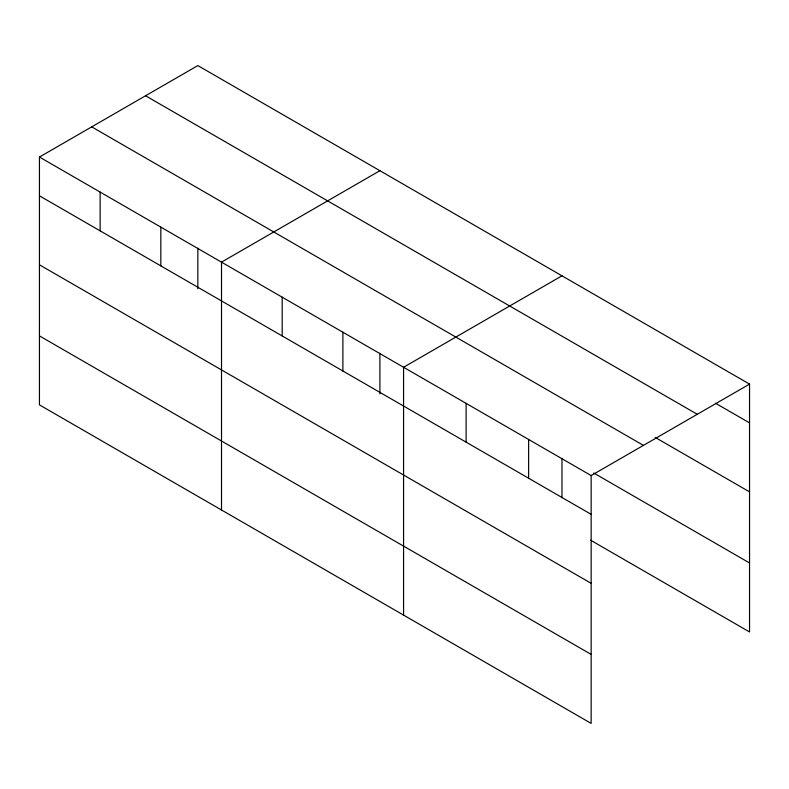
<?xml version="1.0" encoding="UTF-8"?>
<svg xmlns="http://www.w3.org/2000/svg" width="789" height="789" viewBox="0 0 789 789"><rect width="100%" height="100%" fill="white"/><g stroke="black" fill="none" stroke-linecap="round" stroke-linejoin="round"><path stroke-width="1.18" d="M749.55 384.115L591.158 475.56L591.158 723.414L39.45 404.885L39.45 157.041L197.842 65.586L749.55 384.115L749.55 631.959L590.586 540.189M379.903 170.7L221.512 262.145L221.512 510M561.975 275.815L403.573 367.26L403.573 615.114M715.633 403.307L749.55 422.884M145.57 95.765L697.279 414.294M655.235 437.431L749.55 491.882M91.721 126.861L643.429 445.381M593.762 473.025L749.55 562.971M39.45 157.041L591.158 475.56M39.45 195.81L591.158 514.339M39.45 264.808L591.158 583.327M39.45 335.897L591.158 654.416M561.975 458.37L561.975 497.79M528.63 439.463L528.63 478.233M466.102 403.366L466.102 442.136M379.903 353.255L379.903 393.908M342.89 332.228L342.89 370.998M282.196 297.187L282.196 335.966M197.842 248.14L197.842 288.794M160.828 227.114L160.828 265.883M100.134 192.072L100.134 230.852"/></g></svg>
